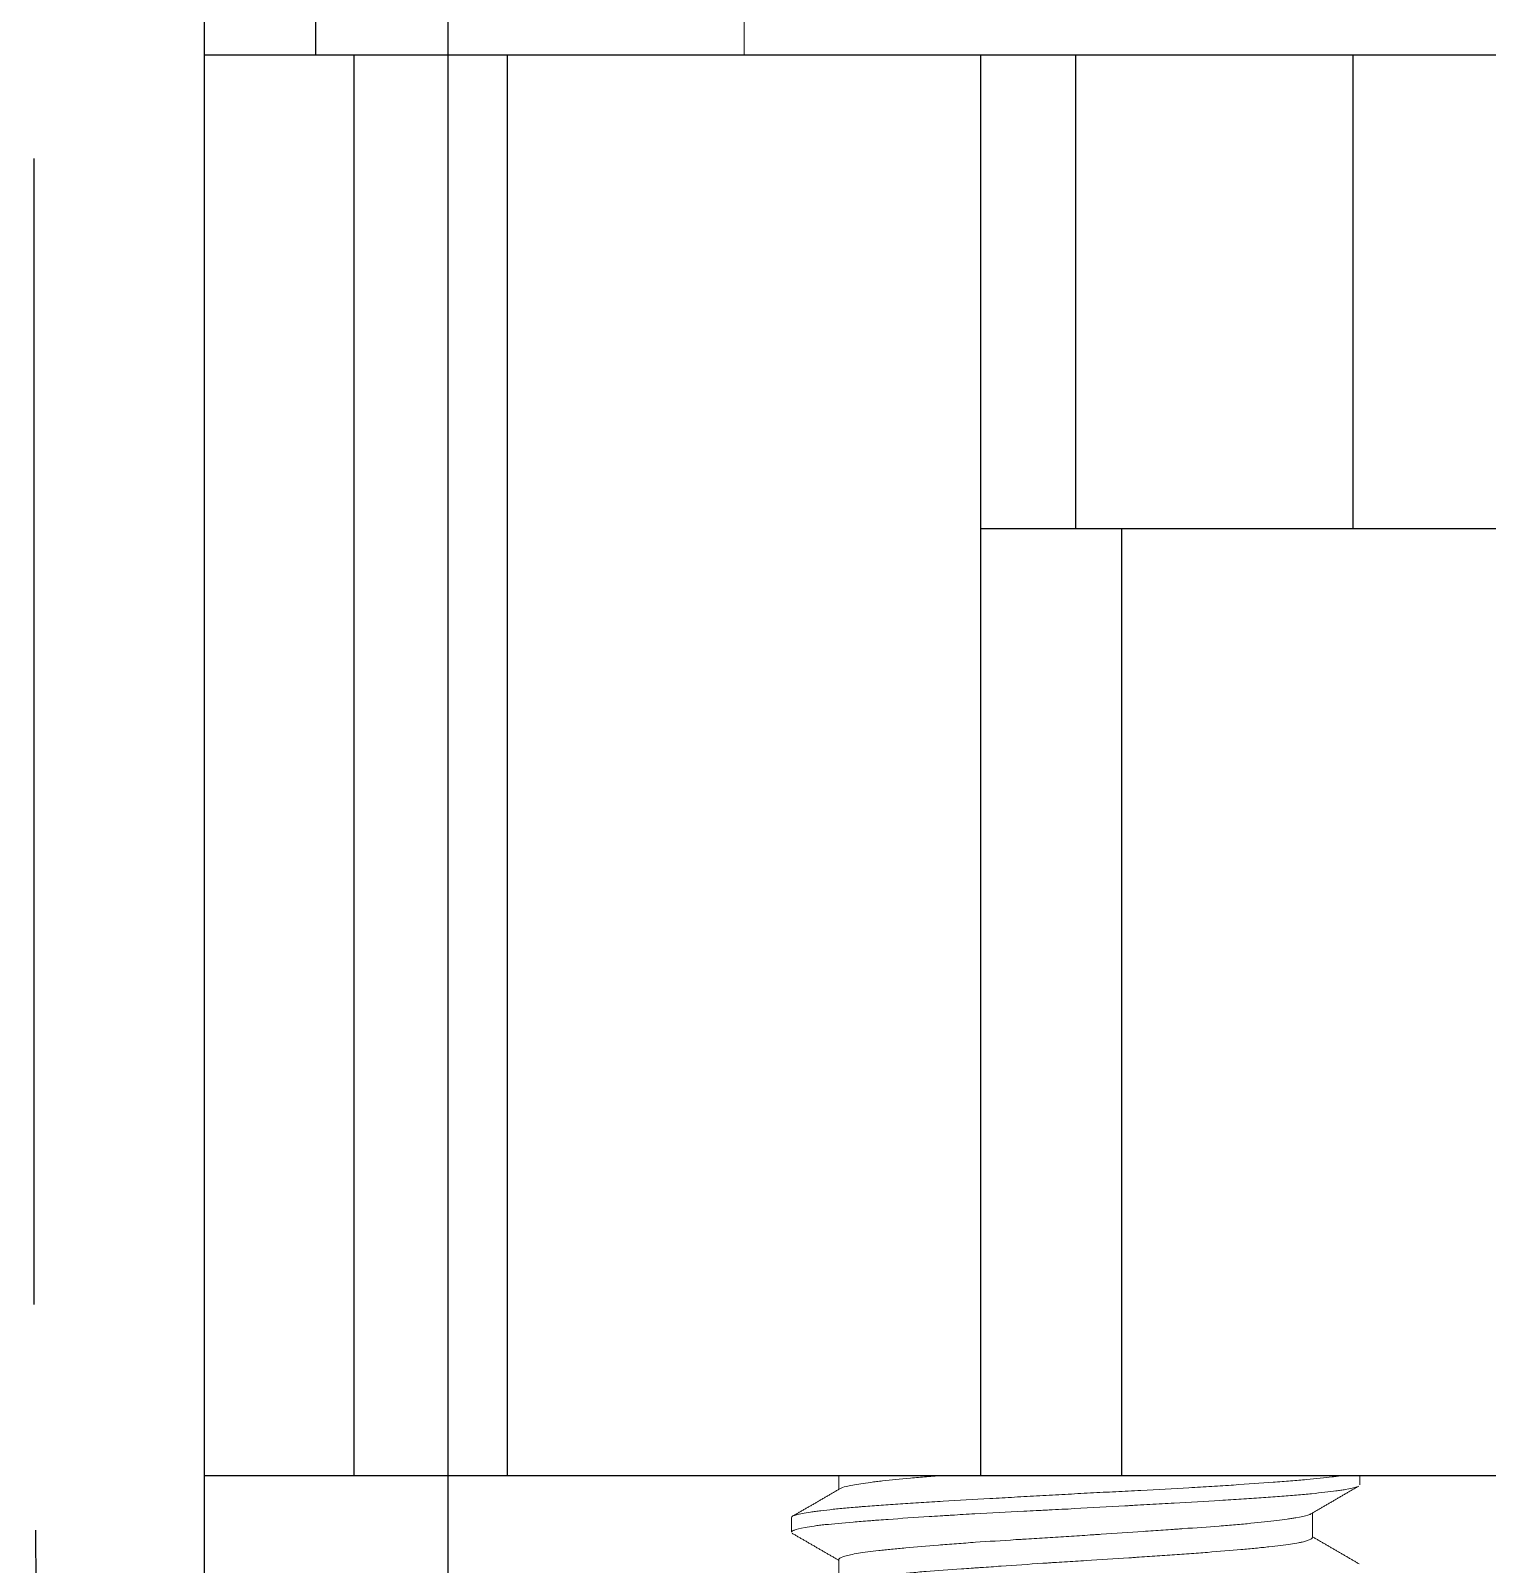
# Model space of a CAD drawing. Header units: millimetres. Extents: x 296 to 1136, y 93 to 687.
# Drawn here: x 431.7 to 447.08, y 297.69 to 313.89 of the extents above; entities that cross this region are included whole.
import ezdxf

# ---------------------------------------------------------------- set-up
doc = ezdxf.new("R2010")
doc.units = ezdxf.units.MM
doc.header["$LTSCALE"] = 0.75
doc.linetypes.add('CENTER2', pattern=[1.125, 0.75, -0.125, 0.125, -0.125])
doc.linetypes.add('CENTERX2', pattern=[101.6, 63.5, -12.7, 12.7, -12.7])
doc.layers.add('CENTER', color=1, linetype='CENTERX2')
doc.layers.add('DIM', color=3, linetype='Continuous')
doc.styles.get("Standard").update_dxf_attribs({"font": 'arial.ttf'})
doc.dimstyles.new('사본 ISO-25', dxfattribs={"dimtxt": 6, "dimasz": 6, "dimexe": 2.1, "dimexo": 2.1, "dimgap": 2, "dimtad": 1, "dimtih": 1, "dimtoh": 1, "dimdec": 1, "dimdsep": 46, "dimtxsty": 'Standard', "dimcen": 0, "dimclrd": 3, "dimclre": 3, "dimclrt": 4, "dimazin": 2, "dimtp": 0.1, "dimtm": 0.1, "dimtfac": 0.714286, "dimtdec": 1, "dimtmove": 0, "dimatfit": 3, "dimfxl": 1, "dimarcsym": 0})

msp = doc.modelspace()

# ---------------------------------------------------------------- linework, layer by layer
for p, q in [((433.535, 257.657), (433.535, 322.631)), ((434.709, 313.631), (434.709, 315.631)), ((433.535, 298.631), (455.235, 298.631))]:
    msp.add_line(p, q)
at = {"color": 7, "linetype": 'Continuous', "lineweight": 18}
for p, q in [((439.235, 313.631), (439.235, 315.631)), ((434.984, 313.631), (434.709, 313.631)), ((434.985, 313.631), (436.571, 313.631)), ((436.571, 313.631), (437.638, 313.631)), ((437.638, 313.631), (439.14, 313.631)), ((440.555, 313.631), (459.235, 313.631)), ((440.235, 298.631), (440.235, 298.485)), ((445.735, 298.532), (445.735, 298.631)), ((439.735, 298.188), (439.737, 298.195)), ((439.735, 298.188), (439.735, 298.033)), ((445.235, 297.977), (445.235, 298.235)), ((440.235, 297.743), (440.235, 297.485))]:
    msp.add_line(p, q, dxfattribs=at)
at = {"color": 7, "linetype": 'Continuous'}
for p, q in [((433.535, 313.631), (459.485, 313.631)), ((435.114, 298.631), (435.114, 313.631)), ((436.735, 298.631), (436.735, 313.631)), ((441.735, 298.631), (441.735, 313.631)), ((442.735, 313.631), (442.735, 308.631)), ((445.665, 308.631), (445.665, 313.631)), ((441.735, 308.631), (459.485, 308.631)), ((443.223, 298.631), (443.223, 308.631))]:
    msp.add_line(p, q, dxfattribs=at)
at = {"color": 7, "linetype": 'Continuous', "lineweight": 18}
for points, knots in [([(439.235, 313.631), (439.235, 313.631), (439.244, 313.631), (439.267, 313.631), (439.272, 313.631), (439.284, 313.631), (439.29, 313.631), (439.311, 313.631), (439.343, 313.631), (439.383, 313.631), (439.416, 313.631), (439.427, 313.631), (439.451, 313.631), (439.464, 313.631), (439.529, 313.631), (439.587, 313.631), (439.667, 313.631), (439.683, 313.631), (439.717, 313.631), (439.734, 313.631), (439.786, 313.631), (439.857, 313.631), (439.932, 313.631), (439.989, 313.631), (440.009, 313.631), (440.047, 313.631), (440.067, 313.631), (440.165, 313.631), (440.243, 313.631), (440.342, 313.631), (440.362, 313.631), (440.401, 313.631), (440.421, 313.631), (440.479, 313.631), (440.517, 313.631), (440.555, 313.631)], [0, 0, 0, 0, 0.125, 0.125, 0.15625, 0.15625, 0.1875, 0.1875, 0.25, 0.3125, 0.3125, 0.34375, 0.34375, 0.375, 0.375, 0.5, 0.5, 0.53125, 0.53125, 0.5625, 0.5625, 0.625, 0.6875, 0.6875, 0.71875, 0.71875, 0.75, 0.75, 0.875, 0.875, 0.90625, 0.90625, 0.9375, 0.9375, 1, 1, 1, 1]), ([(439.743, 298.2), (439.745, 298.201), (439.747, 298.203), (439.759, 298.208), (439.772, 298.213), (439.822, 298.226), (439.871, 298.235), (439.944, 298.246), (439.953, 298.247), (439.97, 298.25), (439.996, 298.253), (440.025, 298.257), (440.084, 298.264), (440.171, 298.274), (440.27, 298.284), (440.35, 298.291), (440.391, 298.295), (440.434, 298.298), (440.464, 298.301), (440.478, 298.302), (440.554, 298.308), (440.616, 298.313), (440.747, 298.322), (440.882, 298.332), (441.027, 298.341), (441.14, 298.347), (441.179, 298.35), (441.256, 298.354), (441.296, 298.357), (441.495, 298.368), (441.66, 298.378), (441.915, 298.392), (442.002, 298.397), (442.133, 298.405), (442.177, 298.407), (442.266, 298.412), (442.311, 298.415), (442.445, 298.422), (442.534, 298.427), (442.712, 298.437), (442.801, 298.442), (442.98, 298.451), (443.069, 298.456), (443.203, 298.462), (443.247, 298.465), (443.336, 298.469), (443.38, 298.471), (443.598, 298.483), (443.767, 298.492), (444.013, 298.506), (444.094, 298.511), (444.213, 298.518), (444.252, 298.521), (444.329, 298.526), (444.367, 298.528), (444.552, 298.541), (444.691, 298.55), (444.852, 298.563), (444.884, 298.565), (444.946, 298.57), (444.976, 298.572), (445.064, 298.579), (445.12, 298.583), (445.276, 298.597), (445.367, 298.606), (445.463, 298.618), (445.482, 298.62), (445.508, 298.624), (445.516, 298.625), (445.533, 298.627), (445.544, 298.629), (445.554, 298.631), (445.557, 298.631)], [0, 0, 0, 0, 0.0081925, 0.0081925, 0.0374528, 0.0374528, 0.0959734, 0.0959734, 0.1032885, 0.1032885, 0.1106036, 0.1252337, 0.1252337, 0.154494, 0.1837543, 0.1837543, 0.1983845, 0.2056996, 0.2056996, 0.2130146, 0.2130146, 0.2422749, 0.2422749, 0.2715352, 0.3007955, 0.3007955, 0.3154257, 0.3154257, 0.3300558, 0.3300558, 0.3885764, 0.3885764, 0.4178367, 0.4178367, 0.4324669, 0.4324669, 0.447097, 0.447097, 0.4763573, 0.4763573, 0.5056176, 0.5056176, 0.5348779, 0.5348779, 0.5495081, 0.5495081, 0.5641382, 0.5641382, 0.6226588, 0.6226588, 0.6519191, 0.6519191, 0.6665493, 0.6665493, 0.6811794, 0.6811794, 0.7397, 0.7397, 0.7543302, 0.7543302, 0.7689603, 0.7689603, 0.7982206, 0.7982206, 0.8567412, 0.8567412, 0.8713714, 0.8713714, 0.8786865, 0.8786865, 0.8860015, 0.888679, 0.888679, 0.888679, 0.888679]), ([(440.246, 298.492), (440.258, 298.5), (440.281, 298.508), (440.333, 298.52), (440.355, 298.525), (440.406, 298.535), (440.464, 298.544), (440.534, 298.554), (440.591, 298.561), (440.611, 298.564), (440.652, 298.569), (440.674, 298.571), (440.784, 298.584), (440.882, 298.594), (441.045, 298.608), (441.102, 298.613), (441.191, 298.62), (441.221, 298.623), (441.279, 298.627), (441.306, 298.629), (441.334, 298.631)], [0, 0, 0, 0, 0.0517231, 0.0517231, 0.081656, 0.081656, 0.1115889, 0.1415219, 0.1415219, 0.1564883, 0.1564883, 0.1714548, 0.1714548, 0.2313206, 0.2313206, 0.2612536, 0.2612536, 0.27622, 0.27622, 0.2893826, 0.2893826, 0.2893826, 0.2893826]), ([(445.718, 298.515), (445.714, 298.514), (445.709, 298.512), (445.679, 298.501), (445.638, 298.492), (445.567, 298.48), (445.552, 298.478), (445.519, 298.473), (445.502, 298.471), (445.449, 298.464), (445.37, 298.454), (445.231, 298.439), (445.125, 298.429), (445.04, 298.422), (445.011, 298.42), (444.951, 298.415), (444.921, 298.412), (444.827, 298.405), (444.763, 298.4), (444.628, 298.391), (444.558, 298.387), (444.448, 298.38), (444.411, 298.378), (444.336, 298.373), (444.298, 298.371), (444.103, 298.359), (443.942, 298.35), (443.691, 298.335), (443.606, 298.331), (443.476, 298.323), (443.433, 298.321), (443.366, 298.317), (443.344, 298.316), (443.3, 298.313), (443.278, 298.312), (443.079, 298.301), (442.901, 298.291), (442.633, 298.276), (442.544, 298.272), (442.432, 298.266), (442.41, 298.265), (442.365, 298.263), (442.342, 298.261), (442.275, 298.258), (442.231, 298.256), (442.011, 298.245), (441.839, 298.236), (441.588, 298.222), (441.506, 298.217), (441.404, 298.211), (441.384, 298.21), (441.344, 298.207), (441.284, 298.203), (441.226, 298.2), (441.034, 298.188), (440.89, 298.178), (440.722, 298.165), (440.673, 298.162), (440.624, 298.158), (440.593, 298.156), (440.577, 298.154), (440.499, 298.149), (440.44, 298.144), (440.274, 298.13), (440.176, 298.121), (440.07, 298.11), (440.049, 298.107), (440.02, 298.104), (440.01, 298.103), (439.992, 298.1), (439.947, 298.094), (439.907, 298.088), (439.825, 298.074), (439.785, 298.064), (439.758, 298.053), (439.756, 298.051), (439.751, 298.049), (439.748, 298.048), (439.742, 298.044), (439.739, 298.041), (439.735, 298.036), (439.734, 298.034), (439.735, 298.032)], [0, 0, 0, 0, 0.012264, 0.012264, 0.071226, 0.071226, 0.085967, 0.085967, 0.100707, 0.100707, 0.130188, 0.15967, 0.189151, 0.189151, 0.203891, 0.203891, 0.218632, 0.218632, 0.248113, 0.248113, 0.277594, 0.277594, 0.292335, 0.292335, 0.307075, 0.307075, 0.366037, 0.366037, 0.395518, 0.395518, 0.410259, 0.410259, 0.417629, 0.417629, 0.425, 0.425, 0.483962, 0.483962, 0.513443, 0.513443, 0.520813, 0.520813, 0.528183, 0.528183, 0.542924, 0.542924, 0.601886, 0.601886, 0.631367, 0.631367, 0.638738, 0.638738, 0.646108, 0.660848, 0.660848, 0.719811, 0.719811, 0.734551, 0.741922, 0.741922, 0.749292, 0.749292, 0.778773, 0.778773, 0.837735, 0.837735, 0.852476, 0.852476, 0.859846, 0.859846, 0.867216, 0.896697, 0.896697, 0.95566, 0.95566, 0.96303, 0.96303, 0.9704, 0.9704, 0.985141, 0.985141, 1, 1, 1, 1]), ([(445.216, 298.224), (445.214, 298.223), (445.211, 298.222), (445.202, 298.218), (445.195, 298.216), (445.159, 298.204), (445.117, 298.195), (445.048, 298.183), (445.034, 298.181), (445.003, 298.176), (444.986, 298.173), (444.935, 298.166), (444.898, 298.161), (444.779, 298.146), (444.688, 298.136), (444.561, 298.124), (444.535, 298.121), (444.481, 298.117), (444.453, 298.114), (444.369, 298.107), (444.311, 298.102), (444.132, 298.088), (444.004, 298.079), (443.852, 298.069), (443.835, 298.067), (443.8, 298.065), (443.783, 298.064), (443.731, 298.06), (443.696, 298.058), (443.591, 298.051), (443.519, 298.046), (443.303, 298.031), (443.155, 298.021), (442.984, 298.009), (442.965, 298.008), (442.927, 298.006), (442.871, 298.002), (442.814, 297.998), (442.701, 297.991), (442.625, 297.986), (442.475, 297.977), (442.4, 297.972), (442.288, 297.965), (442.232, 297.962), (442.177, 297.958), (442.14, 297.956), (442.121, 297.955), (441.955, 297.944), (441.813, 297.935), (441.609, 297.921), (441.542, 297.916), (441.444, 297.908), (441.411, 297.906), (441.347, 297.901), (441.316, 297.898), (441.161, 297.886), (441.047, 297.876), (440.889, 297.861), (440.839, 297.857), (440.767, 297.85), (440.744, 297.847), (440.699, 297.843), (440.677, 297.84), (440.572, 297.829), (440.5, 297.819), (440.41, 297.805), (440.383, 297.8), (440.335, 297.79), (440.315, 297.785), (440.264, 297.77), (440.244, 297.76), (440.235, 297.748), (440.235, 297.745), (440.235, 297.743), (440.235, 297.742), (440.235, 297.742)], [0, 0, 0, 0, 0.008517, 0.008517, 0.023513, 0.023513, 0.083493, 0.083493, 0.098489, 0.098489, 0.113484, 0.113484, 0.143474, 0.143474, 0.203455, 0.203455, 0.21845, 0.21845, 0.233446, 0.233446, 0.263436, 0.263436, 0.323417, 0.323417, 0.330914, 0.330914, 0.338412, 0.338412, 0.353407, 0.353407, 0.383398, 0.383398, 0.443379, 0.443379, 0.450876, 0.450876, 0.458374, 0.473369, 0.473369, 0.503359, 0.503359, 0.53335, 0.53335, 0.548345, 0.555843, 0.555843, 0.56334, 0.56334, 0.623321, 0.623321, 0.653312, 0.653312, 0.668307, 0.668307, 0.683302, 0.683302, 0.743283, 0.743283, 0.773273, 0.773273, 0.788268, 0.788268, 0.803264, 0.803264, 0.863245, 0.863245, 0.893235, 0.893235, 0.923225, 0.923225, 0.983206, 0.983206, 0.998201, 0.998201, 1, 1, 1, 1]), ([(440.253, 297.496), (440.256, 297.498), (440.261, 297.499), (440.289, 297.511), (440.327, 297.52), (440.402, 297.534), (440.431, 297.539), (440.479, 297.546), (440.495, 297.549), (440.53, 297.553), (440.549, 297.556), (440.643, 297.568), (440.73, 297.578), (440.853, 297.591), (440.878, 297.593), (440.93, 297.598), (440.957, 297.601), (441.039, 297.608), (441.096, 297.613), (441.272, 297.627), (441.397, 297.636), (441.564, 297.648), (441.597, 297.65), (441.649, 297.654), (441.666, 297.655), (441.701, 297.657), (441.718, 297.658), (441.806, 297.664), (441.877, 297.669), (442.092, 297.684), (442.239, 297.694), (442.409, 297.706), (442.428, 297.707), (442.466, 297.709), (442.485, 297.711), (442.543, 297.714), (442.581, 297.717), (442.695, 297.724), (442.77, 297.729), (442.997, 297.743), (443.147, 297.752), (443.315, 297.763), (443.334, 297.764), (443.371, 297.767), (443.426, 297.77), (443.48, 297.774), (443.588, 297.781), (443.73, 297.79), (443.866, 297.8), (443.966, 297.807), (443.999, 297.81), (444.064, 297.815), (444.096, 297.817), (444.255, 297.83), (444.372, 297.84), (444.535, 297.854), (444.587, 297.859), (444.661, 297.866), (444.685, 297.869), (444.732, 297.873), (444.755, 297.876), (444.864, 297.887), (444.94, 297.897), (445.035, 297.911), (445.064, 297.916), (445.103, 297.923), (445.115, 297.926), (445.137, 297.931), (445.147, 297.933), (445.194, 297.946), (445.218, 297.956), (445.231, 297.968), (445.234, 297.972), (445.235, 297.976), (445.235, 297.977), (445.235, 297.977), (445.235, 297.977)], [0, 0, 0, 0, 0.012066, 0.012066, 0.072394, 0.072394, 0.102558, 0.102558, 0.11764, 0.11764, 0.132722, 0.132722, 0.193051, 0.193051, 0.208133, 0.208133, 0.223215, 0.223215, 0.253379, 0.253379, 0.313707, 0.313707, 0.328789, 0.328789, 0.33633, 0.33633, 0.343871, 0.343871, 0.374035, 0.374035, 0.434364, 0.434364, 0.441905, 0.441905, 0.449446, 0.449446, 0.464528, 0.464528, 0.494692, 0.494692, 0.55502, 0.55502, 0.562561, 0.562561, 0.570102, 0.585184, 0.585184, 0.615348, 0.645512, 0.645512, 0.660594, 0.660594, 0.675676, 0.675676, 0.736005, 0.736005, 0.766169, 0.766169, 0.781251, 0.781251, 0.796333, 0.796333, 0.856661, 0.856661, 0.886825, 0.886825, 0.901907, 0.901907, 0.916989, 0.916989, 0.977318, 0.977318, 0.9924, 0.999941, 0.999941, 1, 1, 1, 1])]:
    msp.add_open_spline(points, degree=3, knots=knots, dxfattribs=at)
for points in [[(440.251, 298.495), (439.994, 298.345), (439.736, 298.196)], [(445.211, 298.221), (445.469, 298.371), (445.726, 298.52)], [(439.741, 298.021), (439.988, 297.878), (440.235, 297.735)], [(445.729, 297.698), (445.482, 297.842), (445.235, 297.985)]]:
    msp.add_open_spline(points, degree=2, dxfattribs=at)
at = {"layer": 'CENTER', "ltscale": 0.25}
msp.add_line((431.735, 300.631), (431.735, 493.631), dxfattribs=at)
msp.add_spline([(481.961, 289.417, 0), (477.154, 305.983, 0), (465.175, 309.157, 0), (452.563, 264.824, 0), (438.87, 263.053, 0), (431.735, 290.076), (431.735, 300.631)], degree=3, dxfattribs=at)
at = {"layer": 'CENTER', "color": 1, "linetype": 'CENTER2', "ltscale": 0.5}
msp.add_open_spline([(431.735, 300.631), (431.735, 300.631), (431.735, 300.631), (431.735, 300.631)], degree=3, dxfattribs=at)

# ---------------------------------------------------------------- leaders
at = {"layer": 'DIM'}
msp.add_leader([(436.104, 353.153), (436.104, 237.197), (461.9, 237.197)], dimstyle='사본 ISO-25', override={"dimasz": 4, "dimgap": 2, "dimtad": 0, "dimldrblk": 'Dot'}, dxfattribs=at)

doc.saveas('drawing.dxf')
